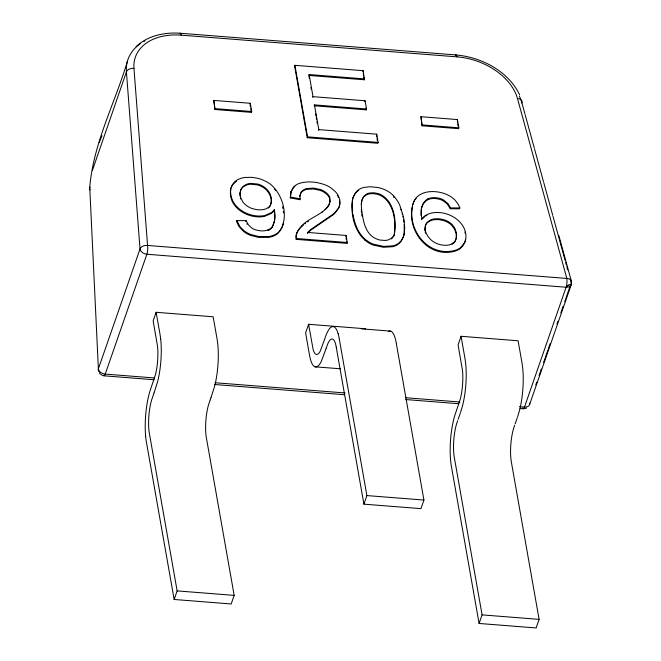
<?xml version="1.0" encoding="UTF-8"?>
<svg xmlns="http://www.w3.org/2000/svg" width="661" height="661" viewBox="0 0 661 661"><rect width="100%" height="100%" fill="white"/><g stroke="black" fill="none" stroke-linecap="round" stroke-linejoin="round"><path stroke-width="0.99" d="M404.243 232.606L404.185 224.393M361.237 204.282L361.749 201.002M230.788 188.996C230.003 194.541 231.763 200.3 235.159 204.712A23.672 16.211 19.2 0 0 239.984 209.438C246.016 214.073 253.725 216.428 261.31 215.99A21.623 14.806 19.2 0 0 265.119 215.412L271.456 212.594A21.871 14.98 19.2 0 0 274.282 209.777L274.588 211.206A50.112 34.314 19.2 0 1 274.712 219.799A58.399 39.99 19.2 0 1 274.431 221.295L272.762 226.227M412.489 206.397C407.639 230.202 427.725 255.997 452.892 250.891A23.275 15.938 19.2 0 0 458.189 249.156A22.581 15.459 19.2 0 0 460.378 247.825L464.344 243.182M299.739 196.466L300.763 193.293A13.964 9.56 19.2 0 1 302.606 191.244A14.492 9.923 19.2 0 1 303.581 190.583A14.212 9.733 19.2 0 1 306.464 189.401L313.339 188.955L320.205 190.385A14.269 9.775 19.2 0 1 324.667 192.665A15.195 10.402 19.2 0 1 325.766 193.475L327.195 194.747A12.278 8.411 19.2 0 1 329.442 197.994L330.161 201.531L329.104 205.092M421.255 208.975L421.082 215.577M404.127 233.49L403.813 235.159A40.585 27.795 19.2 0 1 403.144 237.439L401.103 241.306L398.682 243.826A22.218 15.211 19.2 0 1 396.922 245.033A19.995 13.691 19.2 0 1 392.659 246.71L383.355 247.272L373.044 245.008A20.83 14.269 19.2 0 1 368.598 242.851C354.825 233.92 350.404 215.296 352.42 199.804A40.585 27.795 19.2 0 1 353.098 197.523L355.155 193.665M283.569 222.517L282.801 226.004M290.914 192.368L290.286 197.912L299.871 199.705L300.111 195.028L301.061 192.434A13.964 9.56 19.2 0 1 302.903 190.385A14.492 9.923 19.2 0 1 303.878 189.724A14.212 9.733 19.2 0 1 306.77 188.542L313.636 188.096L320.502 189.525A14.269 9.775 19.2 0 1 324.964 191.806A15.195 10.402 19.2 0 1 326.071 192.615L327.492 193.896A12.278 8.411 19.2 0 1 329.748 197.135C332.442 212.33 309.844 216.271 301.837 225.798M413.142 203.563C405.408 227.929 425.924 257.261 452.595 251.75A23.275 15.938 19.2 0 0 457.883 250.015A22.581 15.459 19.2 0 0 460.073 248.685L462.717 246.123L464.873 242.058A30.29 20.747 19.2 0 0 465.848 238.472C467.335 223.517 451.736 212.693 438.061 212.503A23.325 15.971 19.2 0 0 432.905 212.801C428.535 213.52 423.594 215.461 421.602 219.667M421.388 208.298L423.247 203.869L426.188 200.696A18.301 12.534 19.2 0 1 427.56 199.82L427.857 198.961A18.301 12.534 19.2 0 0 426.485 199.837C420.603 204.158 420.677 212.33 421.9 218.808M291.121 191.533L290.286 197.912M394.344 234.721C396.608 220.964 394.443 201.721 380.695 194.532A13.146 9.006 19.2 0 0 377.497 193.409L374.969 192.938A16.112 11.039 19.2 0 0 372.465 192.789L370.201 192.946A12.782 8.758 19.2 0 0 366.954 193.888C358.353 198.829 361.914 210.975 363.104 218.857C364.649 226.789 368.136 235.49 376.167 238.77A13.03 8.924 19.2 0 0 380.108 240.067L385.033 240.447A12.997 8.899 19.2 0 0 388.618 239.745L391.626 238.092L393.997 235.415M425.23 225.946L424.808 229.565A23.97 16.409 19.2 0 0 424.973 230.92M290.823 192.392L293.418 187.237A20.681 14.162 19.2 0 1 295.93 185.063A21.739 14.889 19.2 0 1 299.152 183.452C307.993 180.684 317.842 181.899 326.319 185.344A21.499 14.724 19.2 0 1 331.268 188.145L335.251 191.533A20.276 13.889 19.2 0 1 338.035 195.251L339.407 198.465A25.25 17.285 19.2 0 1 339.804 200.159A24.374 16.69 19.2 0 1 339.258 206.455A24.961 17.095 19.2 0 1 338.746 207.67L334.945 212.619A55.921 38.297 19.2 0 1 333.557 213.891L311.86 228.723A33.62 23.028 19.2 0 0 307.836 232.441L307.572 233.316M100.29 372.713A6.238 4.016 -2.7 0 1 98.382 368.788L89.739 187.253C93.424 142.85 115.154 102.786 127.598 60.638M210.206 399.855L210.999 397.575M456.602 410.159L460.42 398.591A24.069 6.263 -85.5 0 0 461.428 393.882L461.634 392.634A25.473 6.627 -85.5 0 0 462.609 384.157L462.807 379.893A25.242 6.569 -85.5 0 0 462.708 373.325L462.626 372.126A23.292 6.056 -85.5 0 0 462.419 369.995L458.081 344.877L461.064 336.292L518.084 340.779L521.777 361.641A66.282 17.244 -85.5 0 1 522.297 364.847L522.677 367.805A36.016 9.37 -85.5 0 1 523.239 378.042L523.239 380.042A37.677 9.799 -85.5 0 1 522.058 396.997A36.338 9.452 -85.5 0 1 521.116 403.078L520.761 404.937A39.23 10.204 -85.5 0 1 519.587 410.184L517.538 416.975M456.536 410.341L455.272 413.976A37.148 9.667 -85.5 0 0 454.669 415.909A39.52 10.279 -85.5 0 0 453.578 419.958A37.305 9.708 -85.5 0 0 450.628 460.634A37.47 9.75 -85.5 0 0 451.281 465.716L479.093 623.463L536.121 627.95L539.103 619.365L511.317 461.783A25.399 6.61 -85.5 0 1 510.862 458.354A25.035 6.511 -85.5 0 1 512.705 431.79A23.705 6.164 -85.5 0 1 513.556 428.551L514.663 425.213M458.114 419.363L458.908 417.074M459.114 416.496L460.213 413.323M515.142 423.85L515.935 421.561M516.134 420.983L517.241 417.81M213.825 100.406L214.974 109.503L251.428 112.37L251.725 111.511L250.271 103.273L213.825 100.406L214.974 109.503M211.066 397.385L214.651 386.189A39.23 10.204 -85.5 0 0 215.825 380.943L216.18 379.084A36.338 9.452 -85.5 0 0 217.122 373.011A37.677 9.799 -85.5 0 0 218.304 356.056L218.304 354.048A36.016 9.37 -85.5 0 0 217.742 343.811L217.362 340.861A66.282 17.244 -85.5 0 0 216.841 337.655L213.148 316.784L156.128 312.298L153.145 320.882L157.483 346.009A23.292 6.056 -85.5 0 1 157.69 348.14L157.772 349.339A25.242 6.569 -85.5 0 1 157.872 355.907L157.673 360.171A25.473 6.627 -85.5 0 1 156.698 368.648L156.492 369.887A24.069 6.263 -85.5 0 1 155.484 374.597L150.344 389.99A37.148 9.667 -85.5 0 0 149.733 391.923A39.52 10.279 -85.5 0 0 148.642 395.972A37.305 9.708 -85.5 0 0 145.693 436.64M249.974 104.132L250.271 103.273M154.038 392.898L157.624 381.703A39.23 10.204 -85.5 0 0 158.797 376.456L159.152 374.597A36.338 9.452 -85.5 0 0 160.094 368.524A37.677 9.799 -85.5 0 0 161.276 351.569L161.276 349.562A36.016 9.37 -85.5 0 0 160.714 339.333M274.282 209.777L273.985 210.636A21.871 14.98 19.2 0 1 271.159 213.453L264.821 216.271A21.623 14.806 19.2 0 1 261.012 216.849C253.427 217.287 245.718 214.932 239.687 210.297A23.672 16.211 19.2 0 1 234.862 205.571C228.367 197.945 228.309 183.7 238.571 179.28A22.961 15.724 19.2 0 1 244.512 177.503L251.701 177.313L257.253 178.181A25.101 17.186 19.2 0 1 262.582 179.875L266.019 181.461A24.845 17.012 19.2 0 1 270.746 184.46C283.916 195.549 289.956 220.113 277.653 233.639A24.655 16.889 19.2 0 1 273.538 236.018A24.3 16.641 19.2 0 1 268.581 237.39L258.517 237.39L250.453 235.349A19.847 13.592 19.2 0 1 243.735 231.565L238.836 226.31L236.489 221.468L236.787 220.609L246.066 220.65L248.478 224.938L251.692 227.979A11.344 7.767 19.2 0 0 255.683 229.904L259.765 230.747A15.922 10.898 19.2 0 0 267.912 229.962M364.649 78.923L309.108 74.553L308.811 75.412L364.351 79.783L363.195 70.686L294.93 65.315L294.632 66.174L307.241 137.719L377.828 143.272L378.125 142.412L376.679 134.175L318.817 129.622L318.519 130.481M245.768 221.509L246.066 220.65M312.711 97.522L313.008 96.663L309.108 74.553M366.533 108.999L314.462 104.901L314.165 105.76L366.235 109.858L366.533 108.999L365.079 100.761L313.008 96.663M307.241 137.719L307.539 136.86L294.93 65.315M307.869 232.457L346.025 235.456L347.273 242.504L346.975 243.364L296.202 239.373L296.5 238.514A18.425 12.617 19.2 0 1 296.69 233.564M210.074 400.236L208.62 404.565A23.705 6.164 -85.5 0 0 207.769 407.796A25.035 6.511 -85.5 0 0 205.91 434.393A25.399 6.61 -85.5 0 0 206.381 437.797L234.168 595.379L231.185 603.964L174.157 599.477L177.14 590.893L149.353 433.302A25.399 6.61 -85.5 0 1 148.899 429.881A25.035 6.511 -85.5 0 1 150.741 403.317A23.705 6.164 -85.5 0 1 151.592 400.079L153.972 393.088M362.897 71.545L363.195 70.686M364.781 101.62L365.079 100.761M365.616 328.781L308.596 324.295L305.613 332.88L309.282 353.8A66.282 17.244 -85.5 0 0 309.869 356.824L310.43 359.237A36.016 9.37 -85.5 0 0 312.645 364.732L313.116 365.376A37.677 9.799 -85.5 0 0 317.47 366.401A36.338 9.452 -85.5 0 0 319.197 364.789L319.742 364.054A39.23 10.204 -85.5 0 0 321.353 361.294L326.071 348.595M376.679 134.175L376.704 136.86M352.726 215.527L352.082 205.364L352.718 198.944A40.585 27.795 19.2 0 1 353.395 196.664L355.453 192.805L357.882 190.294A22.127 15.153 19.2 0 1 359.642 189.096A20.045 13.732 19.2 0 1 363.897 187.427L370.094 186.741L377.704 187.493A21.697 14.856 19.2 0 1 393.485 195.648M345.728 236.316L346.025 235.456M362.715 198.391L363.922 196.152M362.426 215.387L362.121 216.238L361.831 214.486M324.543 339.44L325.675 336.176A37.148 9.667 -85.5 0 1 326.327 334.499A39.52 10.279 -85.5 0 1 327.633 331.657A37.305 9.708 -85.5 0 1 338.11 333.689M326.137 348.405L327.625 344.249A23.705 6.164 -85.5 0 1 328.657 342.059A25.035 6.511 -85.5 0 1 335.491 343.67A25.399 6.61 -85.5 0 1 336.135 346.571L336.201 346.942M364.632 240.009L364.93 239.15C357.965 232.895 354.61 223.674 353.024 214.668M420.95 116.7L422.106 125.797L458.552 128.664L458.85 127.813L457.404 119.567L420.95 116.7L422.106 125.797M457.404 119.567L457.429 122.26M412.844 204.423C416.405 190.153 434.401 189.558 445.712 194.053A20.276 13.889 19.2 0 1 450.976 196.78A20.21 13.84 19.2 0 1 455.28 200.366L458.412 204.662L459.849 207.934L459.552 208.793L450.273 208.76L450.571 207.901L448.092 203.762L443.597 200.01A12.757 8.733 19.2 0 0 439.21 198.267L436.483 197.771A15.129 10.361 19.2 0 0 427.832 198.928M396.27 343.208L423.924 500.055L420.941 508.64L363.922 504.161L366.905 495.576L339.242 338.721M535.79 384.917L536.765 382.108M539.046 375.555L540.02 372.746M540.343 371.812L541.326 369.003M543.598 362.451L545.226 357.766M545.556 356.833L547.829 350.28M548.159 349.339L550.109 343.72M556.942 324.064L557.917 321.254M560.842 312.827L563.122 306.274M564.75 301.59L565.725 298.78M566.056 297.847L568.328 291.286M568.658 290.353L570.278 285.676M529.635 404.433L571.278 284.585M479.093 623.463L482.076 614.879L454.289 457.296A25.399 6.61 -85.5 0 1 453.834 453.867A25.035 6.511 -85.5 0 1 455.677 427.303A23.705 6.164 -85.5 0 1 456.528 424.065L457.635 420.735M324.411 339.812L320.395 350.784A24.069 6.263 -85.5 0 1 318.966 353.09L318.602 353.495A25.473 6.627 -85.5 0 1 316.305 354.436L315.239 353.809A25.242 6.569 -85.5 0 1 313.735 351.272L313.479 350.57A23.292 6.056 -85.5 0 1 313.05 349.082L308.596 324.295M460.51 412.489L462.56 405.697A39.23 10.204 -85.5 0 0 463.733 400.45L464.088 398.591A36.338 9.452 -85.5 0 0 465.03 392.518A37.677 9.799 -85.5 0 0 466.212 375.564L466.212 373.556A36.016 9.37 -85.5 0 0 465.65 363.319L465.27 360.369A66.282 17.244 -85.5 0 0 464.749 357.155L461.064 336.292M394.047 235.531C396.311 221.815 394.13 202.563 380.397 195.392A13.146 9.006 19.2 0 0 377.2 194.268L374.671 193.797A16.112 11.039 19.2 0 0 372.168 193.648L369.904 193.805A12.782 8.758 19.2 0 0 366.657 194.747L363.624 197.011M362.021 200.06L362.641 198.333M99.2 142.454L102.017 135.761M230.92 188.079L232.49 184.898L236.572 181.089M291.088 191.591L293.12 188.096A20.681 14.162 19.2 0 1 294.93 186.41M394.344 234.68L393.303 236.927M282.528 226.682L280.124 230.664L277.95 232.779A24.655 16.889 19.2 0 1 273.836 235.159A24.3 16.641 19.2 0 1 268.878 236.531L258.815 236.531L250.75 234.498A19.847 13.592 19.2 0 1 244.033 230.706L240.174 226.888L236.787 220.609M270.192 205.802C272.514 200.853 270.589 194.772 267.176 190.814A15.856 10.857 19.2 0 0 265.548 189.203A16.831 11.526 19.2 0 0 263.689 187.765L261.715 186.576A13.823 9.469 19.2 0 0 257.443 184.898L250.395 184.237A14.575 9.981 19.2 0 0 246.28 185.171L243.959 186.427A19.004 13.013 19.2 0 0 242.926 187.237A17.814 12.195 19.2 0 0 240.662 190.252L239.86 193.334L239.926 196.177M272.588 226.558L272.216 227.177M413.803 201.894L414.654 200.415M328.806 205.596L327.236 207.637M415.075 199.672L416.133 198.399M355.593 193.111L357.047 191.607M422.321 218.791L424.833 216.56M326.757 208.141L325.005 209.777M392.37 238.026L391.329 238.952M302.019 226.211L303.63 224.831M136.059 46.716C147.651 35.537 164.622 32.133 180.23 33.24L456.016 54.937C481.704 57.276 508.078 70.958 519.67 94.853M453.049 243.694L453.52 243.298A15.881 10.873 19.2 0 0 455.049 241.463L456.123 238.662L456.272 235.275A31.356 21.474 19.2 0 0 455.925 233.019L454.743 229.574L452.355 226.004A15.038 10.295 19.2 0 0 450.761 224.451A15.459 10.584 19.2 0 0 448.926 223.071L448.282 222.666A14.071 9.634 19.2 0 0 444.085 220.733L440.152 219.824A19.756 13.526 19.2 0 0 437.665 219.592L434.624 219.675A15.203 10.411 19.2 0 0 430.096 220.898L427.477 222.617A15.608 10.692 19.2 0 0 425.428 225.409M321.899 212.272L322.758 211.619M304.845 223.872L305.498 223.385M307.621 221.881L308.381 221.369M452.058 244.405L452.562 244.066M570.46 284.147L566.386 286.37L568.691 285.197M425.783 215.949L426.799 215.403M524.214 408.705L526.586 408.085M92.4 170.389L126.425 71.867A62.332 42.684 19.2 0 1 140.198 43.783M450.571 207.901L459.849 207.934M236.489 221.468L237.654 221.476M90.235 187.146L89.739 187.253A6.238 4.016 -2.7 0 0 90.136 189.914M315.181 366.847L340.382 368.772M179.552 33.694A6.238 1.619 -85.5 0 1 181.23 35.165L457.015 56.854A56.102 38.412 19.2 0 1 517.48 98.555M215.271 108.644L251.725 111.511M422.404 124.937L458.85 127.813M307.539 136.86L378.125 142.412M296.5 238.514L347.273 242.504M361.27 328.814L390.552 331.128M154.608 377.976L105.223 374.093A6.238 1.619 -85.5 0 1 103.256 375.076M215.073 382.736L345.083 392.965M405.557 397.715L459.973 402.004M519.439 406.68L524.479 407.077A6.238 4.272 19.2 0 0 529.701 403.127M103.876 375.803L153.98 379.745M214.329 384.487L344.414 394.724M405.689 399.541L458.792 403.722M520.067 408.539L523.124 408.779M366.905 495.576L423.924 500.055M177.14 590.893L234.168 595.379M482.076 614.879L539.103 619.365M290.584 197.052L300.168 198.845M102.48 375.514L99.58 373.465M364.93 239.15L368.904 241.992A20.83 14.269 19.2 0 0 373.341 244.149L383.653 246.413L392.956 245.851A19.995 13.691 19.2 0 0 397.22 244.173A22.218 15.211 19.2 0 0 398.98 242.967L401.401 240.447L403.441 236.58A40.585 27.795 19.2 0 0 404.111 234.3L404.73 227.896L404.003 219.923A145.147 99.398 19.2 0 0 403.392 216.544L399.616 204.736A51.153 35.025 19.2 0 0 396.732 199.853L395.518 198.209A33.876 23.201 19.2 0 0 393.369 195.697M274.464 188.988L275.637 190.351M246.875 223.806L247.181 224.327M450.273 208.76L447.191 203.885L443.291 200.87A12.757 8.733 19.2 0 0 438.912 199.126L436.186 198.631A15.129 10.361 19.2 0 0 427.535 199.787M338.151 196.895L338.523 197.697M400.863 209.215L401.144 210.016M240.356 198.3L240.554 198.961M558.892 235.68L571.393 281.272M519.339 96.101A62.332 42.684 19.2 0 1 521.909 102.984L525.008 114.221M525.264 115.163L534.262 147.957M534.518 148.89L543.507 181.684M543.763 182.618L552.761 215.412M553.017 216.345L562.007 249.139M562.263 250.073L565.089 260.376M565.601 262.252L566.378 265.061M566.89 266.937L567.659 269.746M570.228 279.116L571.261 282.867A6.238 4.272 19.2 0 1 566.122 287.229L524.479 407.077A6.238 1.619 -85.5 0 1 522.512 408.052M402.194 213.495L402.433 214.437M273.985 210.636L274.29 212.065A50.112 34.314 19.2 0 1 274.414 220.658A58.399 39.99 19.2 0 1 274.133 222.154L272.514 226.318A15.715 10.766 19.2 0 1 267.862 229.912M464.939 232.061L465.253 233.424M402.88 216.387L403.094 217.403M282.536 206.719L282.875 208.463M396.195 342.762L396.113 342.315A37.47 9.75 -85.5 0 0 395.146 338.118A37.305 9.708 -85.5 0 0 388.561 331.425M339.167 338.275L339.085 337.829A37.47 9.75 -85.5 0 0 338.126 333.631M457.751 124.086L458.073 125.921M377.026 138.694L377.348 140.52M363.22 73.371L363.542 75.205M363.872 77.031L364.351 79.783M365.913 108.032L366.235 109.858M346.042 238.076L346.273 239.398M346.661 241.604L346.975 243.364M314.462 104.901L318.817 129.622M308.984 76.42L309.34 78.428M310.934 87.475L311.29 89.483M315.553 113.675L315.908 115.65M316.255 117.625L316.602 119.6M316.95 121.583L317.297 123.557M336.234 347.132L363.922 504.161M250.139 105.049L250.461 106.884M250.783 108.71L251.428 112.37M156.128 312.298L159.822 333.169A66.282 17.244 -85.5 0 1 160.334 336.375L160.714 339.333M174.157 599.477L146.345 441.73A37.47 9.75 -85.5 0 1 145.676 436.681M403.896 222.022L403.706 220.782A145.147 99.398 19.2 0 0 403.499 219.518M299.772 199.011L299.871 199.705M283.305 211.181L283.503 212.892M361.592 212.809L361.27 209.677M133.96 68.38L147.568 245.454A6.238 1.619 -85.5 0 1 146.874 254.245L105.223 374.093A6.238 4.272 19.2 0 1 98.382 368.788L140.033 248.941L126.425 71.867A6.238 4.354 -4.4 0 1 133.96 68.38A56.102 38.412 19.2 0 1 181.23 35.165M571.261 282.867A6.238 4.115 -15.3 0 0 566.824 278.438L517.489 98.555A6.238 4.115 -15.3 0 1 521.926 102.984M144.032 41.387A62.332 42.684 19.2 0 1 145.048 40.842M455.33 55.384A6.238 1.619 -85.5 0 1 457.015 56.854M269.903 206.298A14.897 10.204 19.2 0 1 268.349 208.05M272.035 227.475A15.715 10.766 19.2 0 1 268.325 230.449M296.202 239.373A18.425 12.617 19.2 0 1 296.384 234.424M296.302 234.391A37.586 25.738 19.2 0 1 301.614 226.706M307.72 233.077A33.62 23.028 19.2 0 1 311.587 229.598L333.26 214.751A55.921 38.297 19.2 0 0 334.648 213.478L338.449 208.529A24.961 17.095 19.2 0 0 338.969 207.314A24.374 16.69 19.2 0 0 339.531 201.018M337.275 195.342A20.276 13.889 19.2 0 1 337.738 196.11M296.599 233.531A37.586 25.738 19.2 0 1 301.912 225.847M393.518 197.036A33.876 23.201 19.2 0 1 393.956 197.523M357.584 191.153A22.127 15.153 19.2 0 1 358.733 190.327M465.551 239.332A30.29 20.747 19.2 0 1 464.576 242.909M425.577 233.209A22.705 15.55 19.2 0 1 425.287 232.3M425.362 230.524A23.97 16.409 19.2 0 1 425.106 228.706L425.734 224.558A15.608 10.692 19.2 0 1 427.774 221.766L430.394 220.039A15.203 10.411 19.2 0 1 434.921 218.816L437.962 218.733A19.756 13.526 19.2 0 1 440.449 218.973L444.382 219.873A14.071 9.634 19.2 0 1 448.579 221.807L449.224 222.212A15.459 10.584 19.2 0 1 451.058 223.592A15.038 10.295 19.2 0 1 452.653 225.145L454.718 228.078L456.222 232.16A31.356 21.474 19.2 0 1 456.569 234.415L456.421 237.803L455.346 240.612A15.881 10.873 19.2 0 1 453.818 242.438L451.273 244.132A13.65 9.345 19.2 0 1 447.514 245.181L444.589 245.281A15.798 10.824 19.2 0 1 435.351 242.86A15.666 10.733 19.2 0 1 430.468 239.315L428.634 237.266A22.705 15.55 19.2 0 1 425.353 230.524M240.117 193.152L240.654 197.441L242.727 201.77A15.773 10.799 19.2 0 0 245.735 204.96L248.296 206.753A14.74 10.097 19.2 0 0 252.585 208.694L256.559 209.603A20.094 13.757 19.2 0 0 259.071 209.843L262.847 209.677A14.302 9.799 19.2 0 0 266.606 208.529L268.647 207.19A14.897 10.204 19.2 0 0 270.2 205.439C273.001 200.481 270.977 194.037 267.474 189.955A15.856 10.857 19.2 0 0 265.846 188.344A16.831 11.526 19.2 0 0 263.987 186.914L262.012 185.716A13.823 9.469 19.2 0 0 257.74 184.047L250.693 183.378A14.575 9.981 19.2 0 0 246.578 184.312L244.256 185.567A19.004 13.013 19.2 0 0 243.223 186.385A17.814 12.195 19.2 0 0 240.959 189.393L240.117 193.152M566.824 278.438L147.568 245.454A6.238 4.354 -4.4 0 0 140.033 248.941A6.238 4.272 19.2 0 0 146.874 254.245L566.122 287.229A6.238 1.619 -85.5 0 0 566.824 278.438"/></g></svg>
